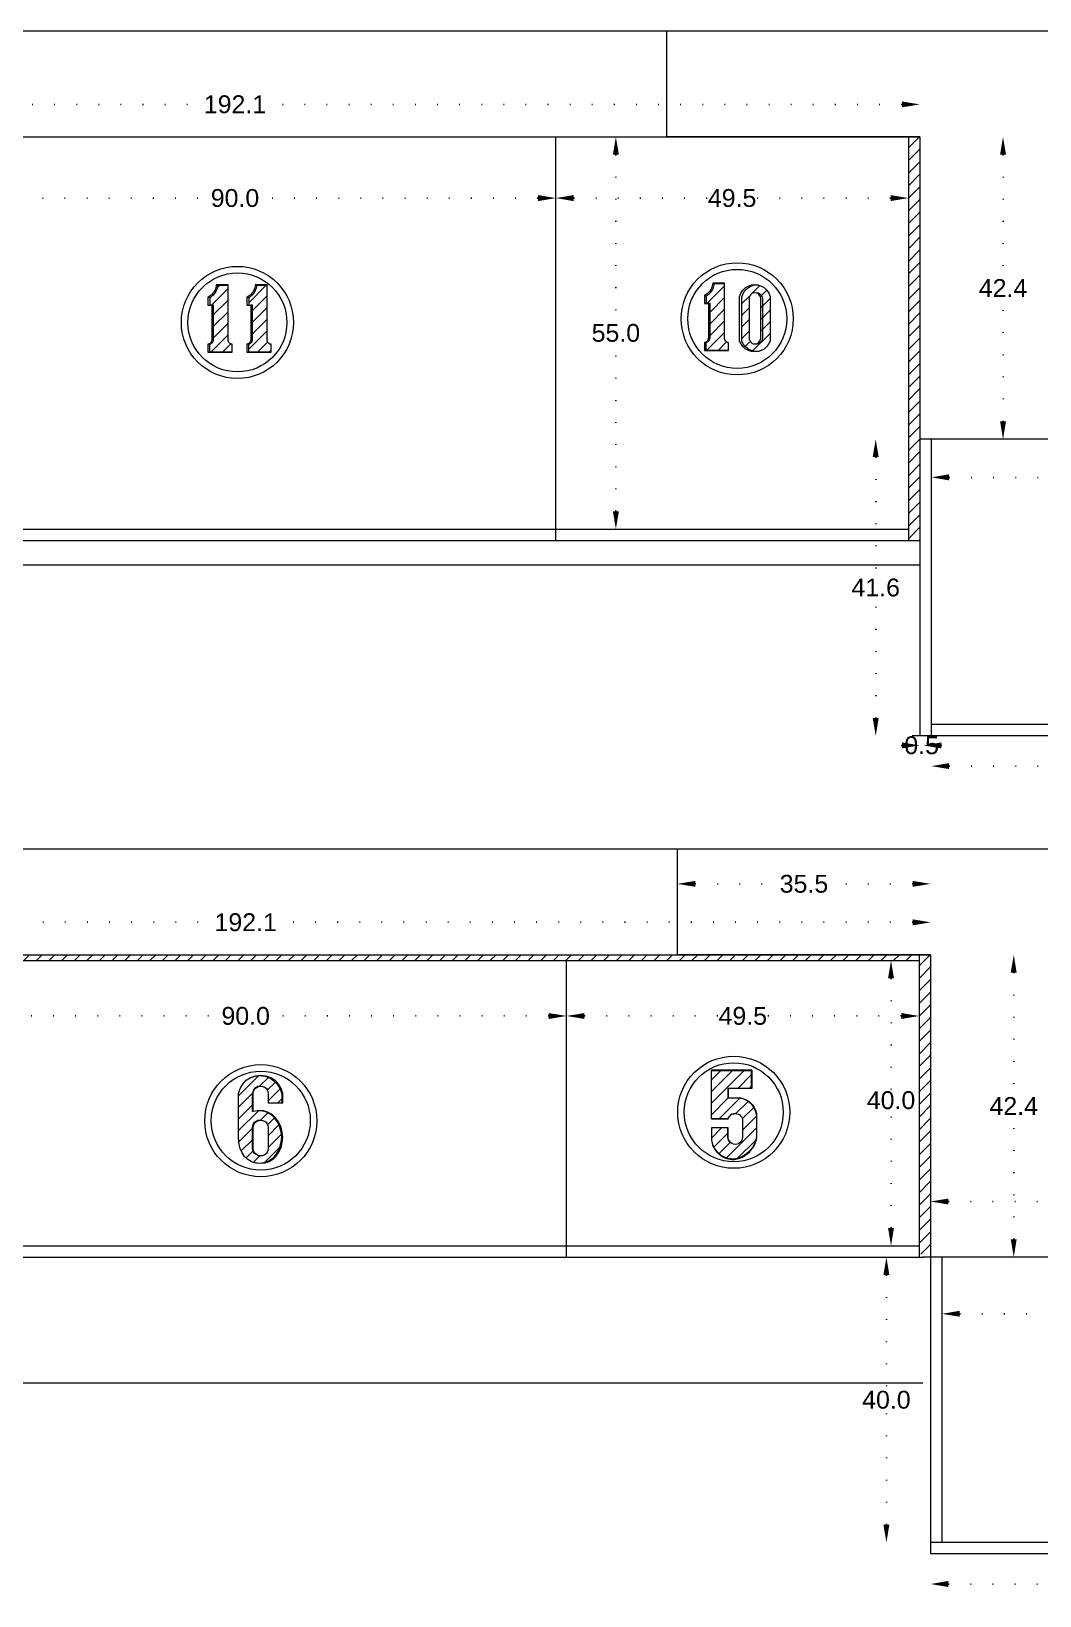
# Model space of a CAD drawing. Header units: inches. Extents: x 104 to 9740, y 936 to 6735.
# Drawn here: x 2958.9 to 3100.3, y 2143.8 to 2363.1 of the extents above; entities that cross this region are included whole.
import ezdxf

# ---------------------------------------------------------------- set-up
doc = ezdxf.new("R2010")
doc.units = ezdxf.units.IN
doc.header["$MEASUREMENT"] = 0
doc.linetypes.add('ACAD_ISO07W100', pattern=[3, 0, -3])
doc.styles.get("Standard").update_dxf_attribs({"font": 'arial.ttf'})
doc.dimstyles.new('Copy of Standard', dxfattribs={"dimtxt": 2.5, "dimasz": 2.5, "dimexe": 0.18, "dimexo": 0.0625, "dimgap": 0.09, "dimtad": 0, "dimtih": 1, "dimtoh": 1, "dimdec": 1, "dimzin": 0, "dimdsep": 46, "dimtxsty": 'Standard', "dimcen": 0.09, "dimse1": 1, "dimse2": 1, "dimadec": 0, "dimazin": 0, "dimtfac": 1, "dimtdec": 1, "dimtix": 1, "dimtofl": 0, "dimtmove": 0, "dimatfit": 3, "dimfxl": 1, "dimtolj": 1, "dimtzin": 0, "dimarcsym": 0})
pattern_1 = [(45, (2471.3091, 2868.6846), (-0.8148213, 0.8148213), [])]
pattern_2 = [(45, (2418.152, 2868.5028), (-0.8148213, 0.8148213), [])]

# ---------------------------------------------------------------- blocks, each defined once
blk = doc.blocks.new('*D206')
at = {"color": 0, "linetype": 'ACAD_ISO07W100', "lineweight": -2, "transparency": 16777216}
for p, q in [((3095.17, 2345.81), (3095.17, 2328.45)), ((3095.17, 2308.41), (3095.17, 2325.76))]:
    blk.add_line(p, q, dxfattribs=at)
at = {"color": 0, "transparency": 16777216}
for points in [[(3094.75, 2345.81), (3095.58, 2345.81), (3095.17, 2348.31)], [(3094.75, 2308.41), (3095.58, 2308.41), (3095.17, 2305.91)]]:
    blk.add_solid(points, dxfattribs=at)
at = {"layer": 'Defpoints', "color": 0, "transparency": 16777216}
for p in [(3083.5, 2348.31), (3095.17, 2348.31), (3083.5, 2305.91)]:
    blk.add_point(p, dxfattribs=at)
at = {"color": 0, "lineweight": 20, "transparency": 16777216, "insert": (3095.17, 2327.11), "char_height": 2.5, "attachment_point": 5}
blk.add_mtext('\\A1;42.4', dxfattribs=at)
blk = doc.blocks.new('*D207')
at = {"color": 0, "linetype": 'ACAD_ISO07W100', "lineweight": -2, "transparency": 16777216}
for p, q in [((2893.9, 2352.86), (2983.5, 2352.86)), ((3081, 2352.86), (2991.4, 2352.86))]:
    blk.add_line(p, q, dxfattribs=at)
at = {"color": 0, "transparency": 16777216}
for points in [[(2893.9, 2353.27), (2893.9, 2352.44), (2891.4, 2352.86)], [(3081, 2353.27), (3081, 2352.44), (3083.5, 2352.86)]]:
    blk.add_solid(points, dxfattribs=at)
at = {"layer": 'Defpoints', "color": 0, "transparency": 16777216}
for p in [(2891.4, 2352.86), (2891.4, 2348.31), (3083.5, 2348.31)]:
    blk.add_point(p, dxfattribs=at)
at = {"color": 0, "lineweight": 20, "transparency": 16777216, "insert": (2987.45, 2352.86), "char_height": 2.5, "attachment_point": 5}
blk.add_mtext('\\A1;192.1', dxfattribs=at)
blk = doc.blocks.new('*D187')
at = {"color": 0, "linetype": 'ACAD_ISO07W100', "lineweight": -2, "transparency": 16777216}
for p, q in [((2944.95, 2339.72), (2984.12, 2339.72)), ((3029.95, 2339.72), (2990.78, 2339.72))]:
    blk.add_line(p, q, dxfattribs=at)
at = {"color": 0, "transparency": 16777216}
for points in [[(2944.95, 2340.14), (2944.95, 2339.3), (2942.45, 2339.72)], [(3029.95, 2340.14), (3029.95, 2339.3), (3032.45, 2339.72)]]:
    blk.add_solid(points, dxfattribs=at)
at = {"layer": 'Defpoints', "color": 0, "transparency": 16777216}
for p in [(2942.45, 2348.31), (3032.45, 2348.31), (2942.45, 2339.72)]:
    blk.add_point(p, dxfattribs=at)
at = {"color": 0, "lineweight": 20, "transparency": 16777216, "insert": (2987.45, 2339.72), "char_height": 2.5, "attachment_point": 5}
blk.add_mtext('\\A1;90.0', dxfattribs=at)
blk = doc.blocks.new('*D188')
at = {"color": 0, "linetype": 'ACAD_ISO07W100', "lineweight": -2, "transparency": 16777216}
for p, q in [((3034.95, 2339.72), (3053.78, 2339.72)), ((3079.4, 2339.72), (3060.57, 2339.72))]:
    blk.add_line(p, q, dxfattribs=at)
at = {"color": 0, "transparency": 16777216}
for points in [[(3034.95, 2340.14), (3034.95, 2339.3), (3032.45, 2339.72)], [(3079.4, 2340.14), (3079.4, 2339.3), (3081.9, 2339.72)]]:
    blk.add_solid(points, dxfattribs=at)
at = {"layer": 'Defpoints', "color": 0, "transparency": 16777216}
for p in [(3032.45, 2348.31), (3081.9, 2348.31), (3081.9, 2339.72)]:
    blk.add_point(p, dxfattribs=at)
at = {"color": 0, "lineweight": 20, "transparency": 16777216, "insert": (3057.17, 2339.72), "char_height": 2.5, "attachment_point": 5}
blk.add_mtext('\\A1;49.5', dxfattribs=at)
blk = doc.blocks.new('*D192')
at = {"color": 0, "linetype": 'ACAD_ISO07W100', "lineweight": -2, "transparency": 16777216}
for p, q in [((3081, 2262.99), (3078.5, 2262.99)), ((3086.5, 2262.99), (3089, 2262.99))]:
    blk.add_line(p, q, dxfattribs=at)
at = {"color": 0, "transparency": 16777216}
for points in [[(3081, 2263.4), (3081, 2262.57), (3083.5, 2262.99)], [(3086.5, 2263.4), (3086.5, 2262.57), (3084, 2262.99)]]:
    blk.add_solid(points, dxfattribs=at)
at = {"layer": 'Defpoints', "color": 0, "transparency": 16777216}
for p in [(3084, 2265.91), (3083.5, 2264.31), (3083.5, 2262.99)]:
    blk.add_point(p, dxfattribs=at)
at = {"color": 0, "lineweight": 20, "transparency": 16777216, "insert": (3083.75, 2262.99), "char_height": 2.5, "attachment_point": 5}
blk.add_mtext('\\A1;0.5', dxfattribs=at)
blk = doc.blocks.new('*D193')
at = {"color": 0, "linetype": 'ACAD_ISO07W100', "lineweight": -2, "transparency": 16777216}
for p, q in [((3087.6, 2300.57), (3104.22, 2300.57)), ((3127.6, 2300.57), (3110.98, 2300.57))]:
    blk.add_line(p, q, dxfattribs=at)
at = {"color": 0, "transparency": 16777216}
for points in [[(3087.6, 2300.99), (3087.6, 2300.15), (3085.1, 2300.57)], [(3127.6, 2300.99), (3127.6, 2300.15), (3130.1, 2300.57)]]:
    blk.add_solid(points, dxfattribs=at)
at = {"layer": 'Defpoints', "color": 0, "transparency": 16777216}
for p in [(3085.1, 2305.91), (3130.1, 2305.91), (3085.1, 2300.57)]:
    blk.add_point(p, dxfattribs=at)
at = {"color": 0, "lineweight": 20, "transparency": 16777216, "insert": (3107.6, 2300.57), "char_height": 2.5, "attachment_point": 5}
blk.add_mtext('\\A1;45.0', dxfattribs=at)
blk = doc.blocks.new('*D194')
at = {"color": 0, "linetype": 'ACAD_ISO07W100', "lineweight": -2, "transparency": 16777216}
for p, q in [((3087.6, 2260.08), (3104.22, 2260.08)), ((3127.6, 2260.08), (3110.98, 2260.08))]:
    blk.add_line(p, q, dxfattribs=at)
at = {"color": 0, "transparency": 16777216}
for points in [[(3087.6, 2260.5), (3087.6, 2259.67), (3085.1, 2260.08)], [(3127.6, 2260.5), (3127.6, 2259.67), (3130.1, 2260.08)]]:
    blk.add_solid(points, dxfattribs=at)
at = {"layer": 'Defpoints', "color": 0, "transparency": 16777216}
for p in [(3130.1, 2265.91), (3085.1, 2264.31), (3130.1, 2260.08)]:
    blk.add_point(p, dxfattribs=at)
at = {"color": 0, "lineweight": 20, "transparency": 16777216, "insert": (3107.6, 2260.08), "char_height": 2.5, "attachment_point": 5}
blk.add_mtext('\\A1;45.0', dxfattribs=at)
blk = doc.blocks.new('*D182')
at = {"color": 0, "linetype": 'ACAD_ISO07W100', "lineweight": -2, "transparency": 16777216}
for p, q in [((3040.87, 2345.81), (3040.87, 2322.17)), ((3040.87, 2295.81), (3040.87, 2319.44))]:
    blk.add_line(p, q, dxfattribs=at)
at = {"color": 0, "transparency": 16777216}
for points in [[(3040.45, 2345.81), (3041.29, 2345.81), (3040.87, 2348.31)], [(3040.45, 2295.81), (3041.29, 2295.81), (3040.87, 2293.31)]]:
    blk.add_solid(points, dxfattribs=at)
at = {"layer": 'Defpoints', "color": 0, "transparency": 16777216}
for p in [(3031.95, 2348.31), (3031.95, 2293.31), (3040.87, 2293.31)]:
    blk.add_point(p, dxfattribs=at)
at = {"color": 0, "lineweight": 20, "transparency": 16777216, "insert": (3040.87, 2320.81), "char_height": 2.5, "attachment_point": 5}
blk.add_mtext('\\A1;55.0', dxfattribs=at)
blk = doc.blocks.new('*D201')
at = {"color": 0, "linetype": 'ACAD_ISO07W100', "lineweight": -2, "transparency": 16777216}
for p, q in [((3077.31, 2303.41), (3077.31, 2286.47)), ((3077.31, 2266.81), (3077.31, 2283.74))]:
    blk.add_line(p, q, dxfattribs=at)
at = {"color": 0, "transparency": 16777216}
for points in [[(3076.89, 2303.41), (3077.73, 2303.41), (3077.31, 2305.91)], [(3076.89, 2266.81), (3077.73, 2266.81), (3077.31, 2264.31)]]:
    blk.add_solid(points, dxfattribs=at)
at = {"layer": 'Defpoints', "color": 0, "transparency": 16777216}
for p in [(3083.5, 2305.91), (3077.31, 2264.31), (3082.4, 2264.31)]:
    blk.add_point(p, dxfattribs=at)
at = {"color": 0, "lineweight": 20, "transparency": 16777216, "insert": (3077.31, 2285.11), "char_height": 2.5, "attachment_point": 5}
blk.add_mtext('\\A1;41.6', dxfattribs=at)
blk = doc.blocks.new('*D222')
at = {"color": 0, "linetype": 'ACAD_ISO07W100', "lineweight": -2, "transparency": 16777216}
for p, q in [((3096.67, 2231.13), (3096.67, 2213.78)), ((3096.67, 2193.73), (3096.67, 2211.09))]:
    blk.add_line(p, q, dxfattribs=at)
at = {"color": 0, "transparency": 16777216}
for points in [[(3096.25, 2231.13), (3097.08, 2231.13), (3096.67, 2233.63)], [(3096.25, 2193.73), (3097.08, 2193.73), (3096.67, 2191.23)]]:
    blk.add_solid(points, dxfattribs=at)
at = {"layer": 'Defpoints', "color": 0, "transparency": 16777216}
for p in [(3085, 2233.63), (3096.67, 2233.63), (3085, 2191.23)]:
    blk.add_point(p, dxfattribs=at)
at = {"color": 0, "lineweight": 20, "transparency": 16777216, "insert": (3096.67, 2212.43), "char_height": 2.5, "attachment_point": 5}
blk.add_mtext('\\A1;42.4', dxfattribs=at)
blk = doc.blocks.new('*D223')
at = {"color": 0, "linetype": 'ACAD_ISO07W100', "lineweight": -2, "transparency": 16777216}
for p, q in [((3052, 2243.57), (3063.9, 2243.57)), ((3082.5, 2243.57), (3070.59, 2243.57))]:
    blk.add_line(p, q, dxfattribs=at)
at = {"color": 0, "transparency": 16777216}
for points in [[(3052, 2243.99), (3052, 2243.16), (3049.5, 2243.57)], [(3082.5, 2243.99), (3082.5, 2243.16), (3085, 2243.57)]]:
    blk.add_solid(points, dxfattribs=at)
at = {"layer": 'Defpoints', "color": 0, "transparency": 16777216}
for p in [(3085, 2243.57), (3049.5, 2233.63), (3085, 2233.63)]:
    blk.add_point(p, dxfattribs=at)
at = {"color": 0, "lineweight": 20, "transparency": 16777216, "insert": (3067.25, 2243.57), "char_height": 2.5, "attachment_point": 5}
blk.add_mtext('\\A1;35.5', dxfattribs=at)
blk = doc.blocks.new('*D224')
at = {"color": 0, "linetype": 'ACAD_ISO07W100', "lineweight": -2, "transparency": 16777216}
for p, q in [((2895.4, 2238.18), (2985, 2238.18)), ((3082.5, 2238.18), (2992.9, 2238.18))]:
    blk.add_line(p, q, dxfattribs=at)
at = {"color": 0, "transparency": 16777216}
for points in [[(2895.4, 2238.6), (2895.4, 2237.76), (2892.9, 2238.18)], [(3082.5, 2238.6), (3082.5, 2237.76), (3085, 2238.18)]]:
    blk.add_solid(points, dxfattribs=at)
at = {"layer": 'Defpoints', "color": 0, "transparency": 16777216}
for p in [(2892.9, 2238.18), (2892.9, 2233.63), (3085, 2233.63)]:
    blk.add_point(p, dxfattribs=at)
at = {"color": 0, "lineweight": 20, "transparency": 16777216, "insert": (2988.95, 2238.18), "char_height": 2.5, "attachment_point": 5}
blk.add_mtext('\\A1;192.1', dxfattribs=at)
blk = doc.blocks.new('*D214')
at = {"color": 0, "linetype": 'ACAD_ISO07W100', "lineweight": -2, "transparency": 16777216}
for p, q in [((2946.45, 2225.05), (2985.62, 2225.05)), ((3031.45, 2225.05), (2992.28, 2225.05))]:
    blk.add_line(p, q, dxfattribs=at)
at = {"color": 0, "transparency": 16777216}
for points in [[(2946.45, 2225.46), (2946.45, 2224.63), (2943.95, 2225.05)], [(3031.45, 2225.46), (3031.45, 2224.63), (3033.95, 2225.05)]]:
    blk.add_solid(points, dxfattribs=at)
at = {"layer": 'Defpoints', "color": 0, "transparency": 16777216}
for p in [(2943.95, 2232.83), (3033.95, 2232.83), (2943.95, 2225.05)]:
    blk.add_point(p, dxfattribs=at)
at = {"color": 0, "lineweight": 20, "transparency": 16777216, "insert": (2988.95, 2225.05), "char_height": 2.5, "attachment_point": 5}
blk.add_mtext('\\A1;90.0', dxfattribs=at)
blk = doc.blocks.new('*D215')
at = {"color": 0, "linetype": 'ACAD_ISO07W100', "lineweight": -2, "transparency": 16777216}
for p, q in [((3036.45, 2225.05), (3055.28, 2225.05)), ((3080.9, 2225.05), (3062.07, 2225.05))]:
    blk.add_line(p, q, dxfattribs=at)
at = {"color": 0, "transparency": 16777216}
for points in [[(3036.45, 2225.46), (3036.45, 2224.63), (3033.95, 2225.05)], [(3080.9, 2225.46), (3080.9, 2224.63), (3083.4, 2225.05)]]:
    blk.add_solid(points, dxfattribs=at)
at = {"layer": 'Defpoints', "color": 0, "transparency": 16777216}
for p in [(3083.4, 2233.63), (3033.95, 2232.83), (3083.4, 2225.05)]:
    blk.add_point(p, dxfattribs=at)
at = {"color": 0, "lineweight": 20, "transparency": 16777216, "insert": (3058.67, 2225.05), "char_height": 2.5, "attachment_point": 5}
blk.add_mtext('\\A1;49.5', dxfattribs=at)
blk = doc.blocks.new('*D235')
at = {"color": 0, "linetype": 'ACAD_ISO07W100', "lineweight": -2, "transparency": 16777216}
for p, q in [((3087.5, 2199.04), (3148.55, 2199.04)), ((3218, 2199.04), (3156.95, 2199.04))]:
    blk.add_line(p, q, dxfattribs=at)
at = {"color": 0, "transparency": 16777216}
for points in [[(3087.5, 2199.45), (3087.5, 2198.62), (3085, 2199.04)], [(3218, 2199.45), (3218, 2198.62), (3220.5, 2199.04)]]:
    blk.add_solid(points, dxfattribs=at)
at = {"layer": 'Defpoints', "color": 0, "transparency": 16777216}
for p in [(3220.5, 2199.04), (3085, 2191.23), (3220.5, 2191.23)]:
    blk.add_point(p, dxfattribs=at)
at = {"color": 0, "lineweight": 20, "transparency": 16777216, "insert": (3152.75, 2199.04), "char_height": 2.5, "attachment_point": 5}
blk.add_mtext('\\A1;135.5', dxfattribs=at)
blk = doc.blocks.new('*D212')
at = {"color": 0, "linetype": 'ACAD_ISO07W100', "lineweight": -2, "transparency": 16777216}
for p, q in [((3079.46, 2230.33), (3079.46, 2214.6)), ((3079.46, 2195.33), (3079.46, 2211.87))]:
    blk.add_line(p, q, dxfattribs=at)
at = {"color": 0, "transparency": 16777216}
for points in [[(3079.04, 2230.33), (3079.87, 2230.33), (3079.46, 2232.83)], [(3079.04, 2195.33), (3079.87, 2195.33), (3079.46, 2192.83)]]:
    blk.add_solid(points, dxfattribs=at)
at = {"layer": 'Defpoints', "color": 0, "transparency": 16777216}
for p in [(3083.4, 2232.83), (3034.56, 2192.83), (3079.46, 2192.83)]:
    blk.add_point(p, dxfattribs=at)
at = {"color": 0, "lineweight": 20, "transparency": 16777216, "insert": (3079.46, 2213.23), "char_height": 2.5, "attachment_point": 5}
blk.add_mtext('\\A1;40.0', dxfattribs=at)
blk = doc.blocks.new('*D213')
at = {"color": 0, "linetype": 'ACAD_ISO07W100', "lineweight": -2, "transparency": 16777216}
for p, q in [((3078.81, 2188.73), (3078.81, 2172.6)), ((3078.81, 2153.73), (3078.81, 2169.87))]:
    blk.add_line(p, q, dxfattribs=at)
at = {"color": 0, "transparency": 16777216}
for points in [[(3078.39, 2188.73), (3079.23, 2188.73), (3078.81, 2191.23)], [(3078.39, 2153.73), (3079.23, 2153.73), (3078.81, 2151.23)]]:
    blk.add_solid(points, dxfattribs=at)
at = {"layer": 'Defpoints', "color": 0, "transparency": 16777216}
for p in [(3085, 2191.23), (3078.81, 2151.23), (3085, 2151.23)]:
    blk.add_point(p, dxfattribs=at)
at = {"color": 0, "lineweight": 20, "transparency": 16777216, "insert": (3078.81, 2171.23), "char_height": 2.5, "attachment_point": 5}
blk.add_mtext('\\A1;40.0', dxfattribs=at)
blk = doc.blocks.new('*D216')
at = {"color": 0, "linetype": 'ACAD_ISO07W100', "lineweight": -2, "transparency": 16777216}
for p, q in [((3089.1, 2183.29), (3117, 2183.29)), ((3151.6, 2183.29), (3123.7, 2183.29))]:
    blk.add_line(p, q, dxfattribs=at)
at = {"color": 0, "transparency": 16777216}
for points in [[(3089.1, 2183.71), (3089.1, 2182.88), (3086.6, 2183.29)], [(3151.6, 2183.71), (3151.6, 2182.88), (3154.1, 2183.29)]]:
    blk.add_solid(points, dxfattribs=at)
at = {"layer": 'Defpoints', "color": 0, "transparency": 16777216}
for p in [(3086.6, 2191.23), (3154.1, 2191.23), (3154.1, 2183.29)]:
    blk.add_point(p, dxfattribs=at)
at = {"color": 0, "lineweight": 20, "transparency": 16777216, "insert": (3120.35, 2183.29), "char_height": 2.5, "attachment_point": 5}
blk.add_mtext('\\A1;67.5', dxfattribs=at)
blk = doc.blocks.new('*D236')
at = {"color": 0, "linetype": 'ACAD_ISO07W100', "lineweight": -2, "transparency": 16777216}
for p, q in [((3087.5, 2145.41), (3116.45, 2145.41)), ((3151.6, 2145.41), (3122.65, 2145.41))]:
    blk.add_line(p, q, dxfattribs=at)
at = {"color": 0, "transparency": 16777216}
for points in [[(3087.5, 2145.83), (3087.5, 2144.99), (3085, 2145.41)], [(3151.6, 2145.83), (3151.6, 2144.99), (3154.1, 2145.41)]]:
    blk.add_solid(points, dxfattribs=at)
at = {"layer": 'Defpoints', "color": 0, "transparency": 16777216}
for p in [(3085, 2149.63), (3154.1, 2151.23), (3154.1, 2145.41)]:
    blk.add_point(p, dxfattribs=at)
at = {"color": 0, "lineweight": 20, "transparency": 16777216, "insert": (3119.55, 2145.41), "char_height": 2.5, "attachment_point": 5}
blk.add_mtext('\\A1;69.1', dxfattribs=at)

msp = doc.modelspace()

# ---------------------------------------------------------------- hatches: boundary and pattern name
at = {"lineweight": 20}
h = msp.add_hatch(dxfattribs=at)
h.set_pattern_fill('ANSI31', color=256, scale=10)
h.set_pattern_definition([(45, (1346.6297, 8.6844), (-0.8838835, 0.8838835), [])])
h.paths.add_polyline_path([(3081.9, 2291.71), (3083.5, 2291.71), (3083.5, 2305.91), (3083.5, 2348.31), (3081.9, 2348.31)])
h = msp.add_hatch(dxfattribs=at)
h.set_pattern_fill('ANSI31', color=256, scale=9.218651)
h.set_pattern_definition(pattern_2)
h.paths.add_polyline_path([(2986.9, 2319.26), (2986.83, 2319.29), (2986.76, 2319.33), (2986.7, 2319.38), (2986.65, 2319.44), (2986.6, 2319.5), (2986.56, 2319.57), (2986.53, 2319.64), (2986.51, 2319.71), (2986.5, 2319.79), (2986.49, 2319.86), (2986.49, 2327.5), (2985.06, 2327.5), (2985.04, 2327.32), (2985, 2327.15), (2984.95, 2326.98), (2984.88, 2326.81), (2984.8, 2326.65), (2984.71, 2326.5), (2984.6, 2326.35), (2984.48, 2326.22), (2984.35, 2326.09), (2984.21, 2325.98), (2984.06, 2325.88), (2983.9, 2325.8), (2983.9, 2324.71), (2984.21, 2324.71), (2984.45, 2324.7), (2984.45, 2319.89), (2984.44, 2319.82), (2984.42, 2319.75), (2984.4, 2319.68), (2984.37, 2319.61), (2984.33, 2319.54), (2984.28, 2319.49), (2984.23, 2319.43), (2984.17, 2319.38), (2984.11, 2319.34), (2984.04, 2319.31), (2983.97, 2319.28), (2983.9, 2319.26), (2983.9, 2318.16), (2987.05, 2318.16), (2987.05, 2319.22), (2986.97, 2319.24)])
h = msp.add_hatch(dxfattribs=at)
h.set_pattern_fill('ANSI31', color=256, scale=9.218651)
h.set_pattern_definition(pattern_2)
h.paths.add_polyline_path([(2992.36, 2319.26), (2992.29, 2319.29), (2992.23, 2319.33), (2992.17, 2319.38), (2992.12, 2319.44), (2992.07, 2319.5), (2992.03, 2319.57), (2992, 2319.64), (2991.98, 2319.71), (2991.96, 2319.79), (2991.96, 2319.86), (2991.96, 2327.5), (2990.52, 2327.5), (2990.5, 2327.32), (2990.47, 2327.15), (2990.41, 2326.98), (2990.35, 2326.81), (2990.27, 2326.65), (2990.17, 2326.5), (2990.07, 2326.35), (2989.95, 2326.22), (2989.82, 2326.09), (2989.67, 2325.98), (2989.52, 2325.88), (2989.37, 2325.8), (2989.37, 2324.71), (2989.68, 2324.71), (2989.92, 2324.7), (2989.92, 2319.89), (2989.91, 2319.82), (2989.89, 2319.75), (2989.86, 2319.68), (2989.83, 2319.61), (2989.79, 2319.54), (2989.75, 2319.49), (2989.69, 2319.43), (2989.64, 2319.38), (2989.57, 2319.34), (2989.51, 2319.31), (2989.44, 2319.28), (2989.37, 2319.26), (2989.37, 2318.16), (2992.51, 2318.16), (2992.51, 2319.22), (2992.44, 2319.24)])
h = msp.add_hatch(dxfattribs=at)
h.set_pattern_fill('ANSI31', color=256, scale=9.218651)
h.set_pattern_definition(pattern_1)
h.paths.add_polyline_path([(3056.52, 2319.49), (3056.45, 2319.52), (3056.39, 2319.56), (3056.33, 2319.61), (3056.27, 2319.67), (3056.22, 2319.73), (3056.19, 2319.79), (3056.15, 2319.86), (3056.13, 2319.94), (3056.12, 2320.01), (3056.11, 2320.09), (3056.11, 2327.73), (3054.68, 2327.73), (3054.66, 2327.55), (3054.62, 2327.38), (3054.57, 2327.2), (3054.5, 2327.04), (3054.42, 2326.88), (3054.33, 2326.72), (3054.22, 2326.58), (3054.1, 2326.45), (3053.97, 2326.32), (3053.83, 2326.21), (3053.68, 2326.11), (3053.52, 2326.03), (3053.52, 2324.94), (3053.84, 2324.94), (3054.07, 2324.93), (3054.07, 2320.12), (3054.06, 2320.05), (3054.05, 2319.97), (3054.02, 2319.9), (3053.99, 2319.84), (3053.95, 2319.77), (3053.9, 2319.71), (3053.85, 2319.66), (3053.79, 2319.61), (3053.73, 2319.57), (3053.66, 2319.53), (3053.6, 2319.51), (3053.52, 2319.49), (3053.52, 2318.39), (3056.67, 2318.39), (3056.67, 2319.45), (3056.59, 2319.46)])
h = msp.add_hatch(dxfattribs=at)
h.set_pattern_fill('ANSI31', color=256, scale=9.218651)
h.set_pattern_definition(pattern_1)
h.paths.add_polyline_path([(3058.53, 2325.9), (3058.53, 2319.67), (3058.74, 2319.26), (3059.02, 2318.9), (3059.36, 2318.6), (3059.76, 2318.38), (3060.2, 2318.25), (3060.65, 2318.2), (3060.9, 2318.22), (3061.25, 2318.34), (3061.66, 2318.56), (3062.01, 2318.86), (3062.29, 2319.22), (3062.49, 2319.64), (3062.49, 2325.92), (3062.32, 2326.38), (3062.06, 2326.79), (3061.71, 2327.12), (3061.3, 2327.38), (3060.89, 2327.52), (3060.65, 2327.54), (3060.17, 2327.49), (3059.72, 2327.34), (3059.31, 2327.08), (3058.96, 2326.75), (3058.7, 2326.35)])
h.paths.add_polyline_path([(3061.18, 2319.7), (3060.48, 2319.17), (3059.61, 2319.52), (3059.54, 2320.1), (3059.54, 2326.01), (3060.23, 2326.55), (3060.56, 2326.42), (3060.92, 2326.37), (3061.18, 2325.76)], flags=16)
h = msp.add_hatch(dxfattribs=at)
h.set_pattern_fill('ANSI31', color=256, scale=10)
h.set_pattern_definition([(45, (1348.1297, 801.6527), (-0.8838835, 0.8838835), [])])
h.paths.add_polyline_path([(3083.4, 2233.63), (3049.5, 2233.63), (2894.5, 2233.63), (2894.5, 2232.83), (3083.4, 2232.83)])
h = msp.add_hatch(dxfattribs=at)
h.set_pattern_fill('ANSI31', color=256, scale=10)
h.set_pattern_definition([(45, (1348.1297, -105.9893), (-0.8838835, 0.8838835), [])])
h.paths.add_polyline_path([(3083.4, 2192.03), (3083.9, 2191.23), (3085, 2191.23), (3085, 2233.63), (3083.4, 2233.63)])
h = msp.add_hatch(dxfattribs=at)
h.set_pattern_fill('ANSI31', color=256, scale=9.218651)
h.set_pattern_definition([(45, (2331.1645, 2756.5133), (-0.8148213, 0.8148213), [])])
h.paths.add_polyline_path([(2993.05, 2210.71), (2992.85, 2210.92), (2992.64, 2211.12), (2992.4, 2211.29), (2992.15, 2211.43), (2991.89, 2211.56), (2991.62, 2211.65), (2991.33, 2211.72), (2991.05, 2211.76), (2990.76, 2211.77), (2990.56, 2211.76), (2990.31, 2211.72), (2990.02, 2211.65), (2989.9, 2211.64), (2989.9, 2214.15), (2989.94, 2214.41), (2990.04, 2214.66), (2990.2, 2214.87), (2990.42, 2215.04), (2990.67, 2215.14), (2990.79, 2215.18), (2991.06, 2215.22), (2991.33, 2215.18), (2991.58, 2215.08), (2991.8, 2214.91), (2991.96, 2214.7), (2992.06, 2214.45), (2992.1, 2214.18), (2992.1, 2212.89), (2994, 2212.89), (2994, 2214.15), (2993.78, 2214.84), (2993.42, 2215.46), (2992.92, 2215.98), (2992.32, 2216.37), (2991.64, 2216.62), (2990.93, 2216.7), (2990.92, 2216.7), (2990.21, 2216.62), (2989.59, 2216.4), (2989.03, 2216.03), (2988.53, 2215.51), (2988.16, 2214.88), (2987.94, 2214.18), (2987.94, 2208.15), (2987.95, 2207.89), (2987.97, 2207.63), (2988, 2207.37), (2988.04, 2207.12), (2988.09, 2206.86), (2988.15, 2206.61), (2988.19, 2206.46), (2988.44, 2205.88), (2988.8, 2205.37), (2989.26, 2204.94), (2989.72, 2204.67), (2990.27, 2204.49), (2990.89, 2204.42), (2991.51, 2204.49), (2992.1, 2204.68), (2992.63, 2205), (2992.8, 2205.15), (2993.05, 2205.4), (2993.45, 2205.99), (2993.75, 2206.65), (2993.94, 2207.34), (2994, 2208.06), (2993.94, 2208.77), (2993.75, 2209.46), (2993.45, 2210.12)])
h.paths.add_polyline_path([(2989.94, 2209.69), (2990.04, 2209.94), (2990.2, 2210.15), (2990.42, 2210.31), (2990.67, 2210.42), (2990.93, 2210.45), (2991.06, 2210.45), (2991.33, 2210.41), (2991.58, 2210.31), (2991.8, 2210.14), (2991.96, 2209.93), (2992.06, 2209.68), (2992.1, 2209.41), (2992.1, 2206.46), (2992.06, 2206.19), (2991.96, 2205.94), (2991.8, 2205.72), (2991.58, 2205.56), (2991.33, 2205.46), (2991.06, 2205.42), (2990.79, 2205.46), (2990.67, 2205.51), (2990.54, 2205.56), (2990.42, 2205.61), (2990.2, 2205.77), (2990.04, 2205.99), (2989.94, 2206.23), (2989.9, 2206.5), (2989.9, 2209.42)], flags=16)
h = msp.add_hatch(dxfattribs=at)
h.set_pattern_fill('ANSI31', color=256, scale=9.218651)
h.set_pattern_definition([(45, (2379.4233, 2756.9555), (-0.8148213, 0.8148213), [])])
h.paths.add_polyline_path([(3059.97, 2212.56), (3059.73, 2212.82), (3059.47, 2213.04), (3059.18, 2213.23), (3058.88, 2213.38), (3058.61, 2213.47), (3058.3, 2213.54), (3057.93, 2213.56), (3056.57, 2213.56), (3056.57, 2214.88), (3059.86, 2214.88), (3059.86, 2217.4), (3054.26, 2217.4), (3054.26, 2210.64), (3056.57, 2210.64), (3056.66, 2210.85), (3056.79, 2211.02), (3056.95, 2211.17), (3057.15, 2211.28), (3057.36, 2211.35), (3057.6, 2211.38), (3057.84, 2211.35), (3058.05, 2211.28), (3058.25, 2211.17), (3058.41, 2211.02), (3058.54, 2210.84), (3058.63, 2210.64), (3058.63, 2208.06), (3058.6, 2207.79), (3058.5, 2207.55), (3058.34, 2207.34), (3058.13, 2207.18), (3057.88, 2207.08), (3057.62, 2207.04), (3057.36, 2207.08), (3057.11, 2207.18), (3056.88, 2207.35), (3056.71, 2207.59), (3056.61, 2207.83), (3056.57, 2208.09), (3056.57, 2209.35), (3054.26, 2209.35), (3054.26, 2208.06), (3054.28, 2207.64), (3054.37, 2207.23), (3054.49, 2206.88), (3054.68, 2206.51), (3054.91, 2206.17), (3055.19, 2205.86), (3055.5, 2205.59), (3055.85, 2205.37), (3056.23, 2205.19), (3056.62, 2205.07), (3057.03, 2205), (3057.45, 2204.99), (3057.83, 2205.06), (3058.21, 2205.18), (3058.57, 2205.33), (3058.91, 2205.53), (3059.23, 2205.76), (3059.53, 2206.02), (3059.79, 2206.31), (3060.03, 2206.63), (3060.22, 2206.97), (3060.39, 2207.33), (3060.51, 2207.7), (3060.59, 2208.09), (3060.59, 2210.64), (3060.59, 2210.99), (3060.54, 2211.33), (3060.46, 2211.66), (3060.33, 2211.98), (3060.17, 2212.28)])

# ---------------------------------------------------------------- linework, layer by layer
for p, q in [((3279.9, 2363.11), (2875.5, 2363.11)), ((3048, 2348.31), (3048, 2363.11)), ((2891.4, 2348.31), (3083.5, 2348.31)), ((3032.45, 2291.71), (3032.45, 2348.31)), ((3083.5, 2348.31), (3048, 2348.31)), ((3081.9, 2348.31), (3081.9, 2291.71)), ((3083.5, 2348.31), (3083.5, 2305.91)), ((2983.9, 2325.8), (2983.9, 2324.71)), ((2989.37, 2325.8), (2989.37, 2324.71)), ((3053.52, 2326.03), (3053.52, 2324.94)), ((2983.9, 2318.16), (2987.05, 2318.16)), ((2989.37, 2318.16), (2992.51, 2318.16)), ((3053.52, 2318.39), (3056.67, 2318.39)), ((3219, 2305.91), (3083.5, 2305.91)), ((3083.5, 2305.91), (3083.5, 2264.31)), ((3085.1, 2305.91), (3085.1, 2264.31)), ((2893, 2293.31), (3081.9, 2293.31)), ((2893, 2291.71), (3083.5, 2291.71)), ((2891.4, 2288.31), (3083.5, 2288.31)), ((3219, 2265.91), (3085.1, 2265.91)), ((3219, 2264.31), (3082.4, 2264.31)), ((3281.4, 2248.43), (2877, 2248.43)), ((3049.5, 2233.63), (3049.5, 2248.43)), ((2892.9, 2233.63), (3085, 2233.63)), ((3085, 2233.63), (3049.5, 2233.63)), ((3083.4, 2233.63), (3083.4, 2191.23)), ((3085, 2233.63), (3085, 2191.23)), ((2894.5, 2232.83), (3083.4, 2232.83)), ((3033.95, 2191.23), (3033.95, 2232.83)), ((3059.86, 2217.4), (3059.86, 2214.88)), ((2990.79, 2215.18), (2991.06, 2215.22)), ((3056.61, 2214.88), (3056.61, 2213.59)), ((3057.62, 2211.37), (3057.84, 2211.35)), ((3057.84, 2211.35), (3058.05, 2211.28)), ((3058.05, 2211.28), (3058.25, 2211.17)), ((3058.25, 2211.17), (3058.41, 2211.02)), ((3058.41, 2211.02), (3058.54, 2210.84)), ((3054.26, 2210.64), (3056.57, 2210.64)), ((3058.54, 2210.84), (3058.63, 2210.64)), ((3058.63, 2210.64), (3058.63, 2208.06)), ((3057.11, 2207.18), (3056.9, 2207.34)), ((3057.36, 2207.08), (3057.11, 2207.18)), ((3057.62, 2207.04), (3057.36, 2207.08)), ((3057.88, 2207.08), (3057.62, 2207.04)), ((3058.13, 2207.18), (3057.88, 2207.08)), ((3058.34, 2207.34), (3058.13, 2207.18)), ((3058.5, 2207.55), (3058.34, 2207.34)), ((3058.6, 2207.79), (3058.5, 2207.55)), ((3058.63, 2208.06), (3058.6, 2207.79)), ((2894.5, 2192.83), (3083.4, 2192.83)), ((2894.5, 2191.23), (3084, 2191.23)), ((3085, 2191.23), (3083.9, 2191.23)), ((3085, 2192.03), (3085, 2149.63)), ((3220.5, 2191.23), (3085, 2191.23)), ((3086.6, 2191.23), (3086.6, 2151.23)), ((2892.9, 2173.63), (3083.9, 2173.63)), ((3221.6, 2151.23), (3085, 2151.23)), ((3220.5, 2149.63), (3085, 2149.63))]:
    msp.add_line(p, q, dxfattribs=at)
for points in [[(2983.66, 2318.11), (2987.05, 2318.11), (2987.05, 2318.16), (2987.05, 2319.22), (2986.97, 2319.24), (2986.9, 2319.26), (2986.83, 2319.29), (2986.76, 2319.33), (2986.7, 2319.38), (2986.65, 2319.44), (2986.6, 2319.5), (2986.56, 2319.57), (2986.53, 2319.64), (2986.51, 2319.71), (2986.5, 2319.79), (2986.49, 2319.86), (2986.49, 2327.5), (2986.49, 2327.55), (2984.83, 2327.55), (2984.81, 2327.37), (2984.77, 2327.19), (2984.72, 2327.02), (2984.65, 2326.85), (2984.57, 2326.69), (2984.47, 2326.53), (2984.36, 2326.38), (2984.24, 2326.25), (2984.11, 2326.12), (2983.97, 2326.01), (2983.82, 2325.91), (2983.66, 2325.82), (2983.66, 2324.71), (2983.9, 2324.71), (2984.21, 2324.71), (2984.21, 2319.86), (2984.2, 2319.79), (2984.19, 2319.71), (2984.16, 2319.64), (2984.13, 2319.58), (2984.09, 2319.51), (2984.04, 2319.45), (2983.99, 2319.4), (2983.93, 2319.35), (2983.87, 2319.31), (2983.8, 2319.27), (2983.73, 2319.24), (2983.66, 2319.22), (2983.66, 2318.11), (2983.9, 2318.16), (2983.9, 2319.26), (2983.97, 2319.28), (2984.04, 2319.31), (2984.11, 2319.34), (2984.17, 2319.38), (2984.23, 2319.43), (2984.28, 2319.49), (2984.33, 2319.54), (2984.37, 2319.61), (2984.4, 2319.68), (2984.42, 2319.75), (2984.44, 2319.82), (2984.45, 2319.89), (2984.45, 2324.7), (2984.21, 2324.71)], [(2983.66, 2325.82), (2983.9, 2325.8), (2984.06, 2325.88), (2984.21, 2325.98), (2984.35, 2326.09), (2984.48, 2326.22), (2984.6, 2326.35), (2984.71, 2326.5), (2984.8, 2326.65), (2984.88, 2326.81), (2984.95, 2326.98), (2985, 2327.15), (2985.04, 2327.32), (2985.06, 2327.5)], [(2984.83, 2327.55), (2985.06, 2327.5), (2986.49, 2327.5)], [(2989.12, 2318.11), (2992.51, 2318.11), (2992.51, 2318.16), (2992.51, 2319.22), (2992.44, 2319.24), (2992.36, 2319.26), (2992.29, 2319.29), (2992.23, 2319.33), (2992.17, 2319.38), (2992.12, 2319.44), (2992.07, 2319.5), (2992.03, 2319.57), (2992, 2319.64), (2991.98, 2319.71), (2991.96, 2319.79), (2991.96, 2319.86), (2991.96, 2327.5), (2991.96, 2327.55), (2990.29, 2327.55), (2990.27, 2327.37), (2990.23, 2327.19), (2990.18, 2327.02), (2990.11, 2326.85), (2990.03, 2326.69), (2989.94, 2326.53), (2989.83, 2326.38), (2989.71, 2326.25), (2989.58, 2326.12), (2989.43, 2326.01), (2989.28, 2325.91), (2989.12, 2325.82), (2989.12, 2324.71), (2989.37, 2324.71), (2989.68, 2324.71), (2989.68, 2319.86), (2989.67, 2319.79), (2989.65, 2319.71), (2989.63, 2319.64), (2989.59, 2319.58), (2989.55, 2319.51), (2989.51, 2319.45), (2989.45, 2319.4), (2989.4, 2319.35), (2989.33, 2319.31), (2989.27, 2319.27), (2989.2, 2319.24), (2989.12, 2319.22), (2989.12, 2318.11), (2989.37, 2318.16), (2989.37, 2319.26), (2989.44, 2319.28), (2989.51, 2319.31), (2989.57, 2319.34), (2989.64, 2319.38), (2989.69, 2319.43), (2989.75, 2319.49), (2989.79, 2319.54), (2989.83, 2319.61), (2989.86, 2319.68), (2989.89, 2319.75), (2989.91, 2319.82), (2989.92, 2319.89), (2989.92, 2324.7), (2989.68, 2324.71)], [(2989.12, 2325.82), (2989.37, 2325.8), (2989.52, 2325.88), (2989.67, 2325.98), (2989.82, 2326.09), (2989.95, 2326.22), (2990.07, 2326.35), (2990.17, 2326.5), (2990.27, 2326.65), (2990.35, 2326.81), (2990.41, 2326.98), (2990.47, 2327.15), (2990.5, 2327.32), (2990.52, 2327.5)], [(2990.29, 2327.55), (2990.52, 2327.5), (2991.96, 2327.5)], [(3053.28, 2318.34), (3056.67, 2318.34), (3056.67, 2318.39), (3056.67, 2319.45), (3056.59, 2319.46), (3056.52, 2319.49), (3056.45, 2319.52), (3056.39, 2319.56), (3056.33, 2319.61), (3056.27, 2319.67), (3056.22, 2319.73), (3056.19, 2319.79), (3056.15, 2319.86), (3056.13, 2319.94), (3056.12, 2320.01), (3056.11, 2320.09), (3056.11, 2327.73), (3056.11, 2327.78), (3054.45, 2327.78), (3054.43, 2327.6), (3054.39, 2327.42), (3054.34, 2327.24), (3054.27, 2327.08), (3054.19, 2326.91), (3054.09, 2326.76), (3053.99, 2326.61), (3053.87, 2326.48), (3053.73, 2326.35), (3053.59, 2326.24), (3053.44, 2326.14), (3053.28, 2326.05), (3053.28, 2324.94), (3053.52, 2324.94), (3053.84, 2324.94), (3053.84, 2320.09), (3053.83, 2320.02), (3053.81, 2319.94), (3053.78, 2319.87), (3053.75, 2319.8), (3053.71, 2319.74), (3053.66, 2319.68), (3053.61, 2319.62), (3053.55, 2319.58), (3053.49, 2319.53), (3053.42, 2319.5), (3053.35, 2319.47), (3053.28, 2319.45), (3053.28, 2318.34), (3053.52, 2318.39), (3053.52, 2319.49), (3053.6, 2319.51), (3053.66, 2319.53), (3053.73, 2319.57), (3053.79, 2319.61), (3053.85, 2319.66), (3053.9, 2319.71), (3053.95, 2319.77), (3053.99, 2319.84), (3054.02, 2319.9), (3054.05, 2319.97), (3054.06, 2320.05), (3054.07, 2320.12), (3054.07, 2324.93), (3053.84, 2324.94)], [(3053.28, 2326.05), (3053.52, 2326.03), (3053.68, 2326.11), (3053.83, 2326.21), (3053.97, 2326.32), (3054.1, 2326.45), (3054.22, 2326.58), (3054.33, 2326.72), (3054.42, 2326.88), (3054.5, 2327.04), (3054.57, 2327.2), (3054.62, 2327.38), (3054.66, 2327.55), (3054.68, 2327.73)], [(3054.45, 2327.78), (3054.68, 2327.73), (3056.11, 2327.73)], [(3060.9, 2318.22), (3060.65, 2318.2), (3060.2, 2318.25), (3059.76, 2318.38), (3059.36, 2318.6), (3059.02, 2318.9), (3058.74, 2319.26), (3058.53, 2319.67), (3058.53, 2325.9), (3058.7, 2326.35), (3058.96, 2326.75), (3059.31, 2327.08), (3059.72, 2327.34), (3060.17, 2327.49), (3060.65, 2327.54), (3060.89, 2327.52)], [(3060.65, 2319.31), (3060.86, 2319.34), (3061.06, 2319.42), (3061.22, 2319.55), (3061.35, 2319.72), (3061.43, 2319.91), (3061.46, 2320.12), (3061.46, 2325.59), (3061.43, 2325.8), (3061.35, 2326), (3061.22, 2326.17), (3061.06, 2326.3), (3060.86, 2326.38), (3060.65, 2326.41), (3060.36, 2326.44), (3060.14, 2326.41), (3059.95, 2326.33), (3059.78, 2326.2), (3059.65, 2326.03), (3059.57, 2325.83), (3059.54, 2325.62), (3059.54, 2320.1)], [(3059.54, 2320.1), (3059.57, 2319.88), (3059.65, 2319.69), (3059.78, 2319.52), (3059.95, 2319.39), (3060.14, 2319.3), (3060.36, 2319.28), (3060.57, 2319.3), (3060.77, 2319.39), (3060.94, 2319.52), (3061.07, 2319.69), (3061.15, 2319.88), (3061.18, 2320.1), (3061.18, 2325.62), (3061.15, 2325.83), (3061.07, 2326.03), (3060.94, 2326.2), (3060.77, 2326.33), (3060.57, 2326.41), (3060.36, 2326.44)], [(2988.09, 2206.86), (2988.04, 2207.12), (2988, 2207.37), (2987.97, 2207.63), (2987.95, 2207.89), (2987.94, 2208.15), (2987.94, 2214.18), (2988.16, 2214.88), (2988.53, 2215.51), (2989.03, 2216.03), (2989.59, 2216.4), (2989.64, 2216.43), (2990.33, 2216.68), (2991.05, 2216.76), (2991.06, 2216.76), (2991.77, 2216.68), (2992.46, 2216.43), (2993.07, 2216.03)], [(2989.59, 2216.4), (2990.21, 2216.62), (2990.92, 2216.7), (2990.93, 2216.7), (2991.64, 2216.62), (2992.32, 2216.37), (2992.92, 2215.98), (2993.42, 2215.46), (2993.78, 2214.84), (2994, 2214.15), (2994, 2212.89)], [(2991.06, 2215.22), (2991.33, 2215.18), (2991.58, 2215.08), (2991.8, 2214.91), (2991.96, 2214.7), (2992.06, 2214.45), (2992.1, 2214.18), (2992.1, 2212.89), (2994, 2212.89), (2994.16, 2212.89), (2994.16, 2214.18), (2993.94, 2214.88), (2993.57, 2215.51), (2993.07, 2216.03)], [(3059.92, 2217.46), (3054.26, 2217.46), (3054.26, 2217.4)], [(3056.61, 2210.64), (3054.26, 2210.64), (3054.26, 2210.64), (3054.26, 2217.4), (3059.86, 2217.4), (3059.92, 2217.46), (3059.92, 2214.88), (3059.86, 2214.88), (3056.61, 2214.88), (3056.57, 2214.84), (3056.57, 2213.56), (3056.61, 2213.59), (3057.98, 2213.59), (3058.35, 2213.56), (3058.66, 2213.49), (3058.93, 2213.4), (3059.25, 2213.25), (3059.54, 2213.06), (3059.8, 2212.83), (3060.04, 2212.58), (3060.24, 2212.29)], [(2990.02, 2211.65), (2989.9, 2211.64), (2989.9, 2214.15)], [(2992.95, 2205.1), (2993.2, 2205.35), (2993.61, 2205.95), (2993.91, 2206.61), (2994.09, 2207.31), (2994.16, 2208.03), (2994.09, 2208.75), (2993.91, 2209.45), (2993.61, 2210.11), (2993.2, 2210.71), (2993, 2210.92), (2992.78, 2211.12), (2992.55, 2211.29), (2992.29, 2211.44), (2992.03, 2211.57), (2991.75, 2211.66), (2991.47, 2211.73), (2991.18, 2211.77), (2990.89, 2211.78), (2990.59, 2211.77), (2990.56, 2211.76), (2990.31, 2211.72), (2990.02, 2211.65), (2990.02, 2214.18)], [(3056.57, 2213.56), (3057.93, 2213.56), (3058.3, 2213.54), (3058.61, 2213.47), (3058.88, 2213.38), (3059.18, 2213.23), (3059.47, 2213.04), (3059.73, 2212.82), (3059.97, 2212.56), (3060.17, 2212.28), (3060.33, 2211.98), (3060.46, 2211.66), (3060.54, 2211.33), (3060.59, 2210.99), (3060.59, 2210.64), (3060.59, 2208.09), (3060.51, 2207.7), (3060.39, 2207.33), (3060.22, 2206.97), (3060.03, 2206.63), (3059.79, 2206.31), (3059.53, 2206.02), (3059.23, 2205.76), (3058.91, 2205.53), (3058.57, 2205.33), (3058.21, 2205.18), (3057.83, 2205.06), (3057.45, 2204.99), (3057.03, 2205), (3056.62, 2205.07), (3056.23, 2205.19), (3055.85, 2205.37), (3055.5, 2205.59), (3055.19, 2205.86), (3054.91, 2206.17), (3054.68, 2206.51), (3054.49, 2206.88)], [(2989.72, 2204.67), (2990.27, 2204.49), (2990.89, 2204.42), (2991.51, 2204.49), (2992.1, 2204.68), (2992.63, 2205), (2992.8, 2205.15), (2993.05, 2205.4), (2993.45, 2205.99), (2993.75, 2206.65), (2993.94, 2207.34), (2994, 2208.06), (2993.94, 2208.77), (2993.75, 2209.46), (2993.45, 2210.12), (2993.05, 2210.71), (2992.85, 2210.92), (2992.64, 2211.12), (2992.4, 2211.29), (2992.15, 2211.43), (2991.89, 2211.56), (2991.62, 2211.65), (2991.33, 2211.72), (2991.05, 2211.76), (2990.76, 2211.77), (2990.56, 2211.76)], [(3054.37, 2207.23), (3054.49, 2206.88), (3054.5, 2206.83), (3054.69, 2206.46), (3054.93, 2206.12), (3055.21, 2205.8), (3055.53, 2205.53), (3055.88, 2205.31), (3056.26, 2205.13), (3056.66, 2205.01), (3057.07, 2204.94), (3057.49, 2204.92), (3057.88, 2205), (3058.26, 2205.12), (3058.63, 2205.27), (3058.97, 2205.47), (3059.3, 2205.7), (3059.59, 2205.96), (3059.86, 2206.26), (3060.1, 2206.58), (3060.3, 2206.92), (3060.46, 2207.29), (3060.58, 2207.67), (3060.66, 2208.06), (3060.66, 2210.64), (3060.66, 2210.98), (3060.62, 2211.33), (3060.53, 2211.66), (3060.4, 2211.99), (3060.24, 2212.29)], [(2990.54, 2205.56), (2990.33, 2205.72), (2990.16, 2205.94), (2990.06, 2206.19), (2990.02, 2206.46), (2990.02, 2209.41), (2990.06, 2209.68), (2990.16, 2209.93), (2990.33, 2210.14), (2990.54, 2210.31), (2990.79, 2210.41), (2991.06, 2210.45)], [(3056.74, 2207.55), (3056.64, 2207.79), (3056.61, 2208.06), (3056.61, 2209.35), (3056.57, 2209.35), (3054.26, 2209.35), (3054.26, 2208.06), (3054.28, 2207.64), (3054.37, 2207.23)], [(3056.74, 2207.55), (3056.9, 2207.34), (3056.87, 2207.38), (3056.71, 2207.59), (3056.61, 2207.83), (3056.57, 2208.09), (3056.57, 2209.35)], [(2992.95, 2205.1), (2992.78, 2204.94), (2992.24, 2204.62), (2991.64, 2204.43), (2991.02, 2204.36), (2990.39, 2204.43), (2989.8, 2204.62), (2989.72, 2204.67), (2989.26, 2204.94), (2988.8, 2205.37), (2988.44, 2205.88), (2988.19, 2206.46), (2988.15, 2206.61), (2988.09, 2206.86)]]:
    msp.add_lwpolyline(points, dxfattribs=at)
for points in [[(3062.01, 2318.86), (3061.66, 2318.56), (3061.25, 2318.34), (3060.9, 2318.22), (3060.81, 2318.2), (3060.36, 2318.15), (3059.9, 2318.2), (3059.46, 2318.34), (3059.06, 2318.56), (3058.71, 2318.86), (3058.43, 2319.22), (3058.22, 2319.64), (3058.22, 2325.92), (3058.39, 2326.38), (3058.66, 2326.79), (3059, 2327.12), (3059.42, 2327.38), (3059.87, 2327.54), (3060.36, 2327.59), (3060.84, 2327.54), (3060.89, 2327.52), (3061.3, 2327.38), (3061.71, 2327.12), (3062.06, 2326.79), (3062.32, 2326.38), (3062.49, 2325.92), (3062.49, 2319.64), (3062.29, 2319.22)], [(2990.02, 2214.18), (2990.06, 2214.45), (2990.16, 2214.7), (2990.33, 2214.91), (2990.54, 2215.08), (2990.79, 2215.18), (2990.67, 2215.14), (2990.42, 2215.04), (2990.2, 2214.87), (2990.04, 2214.66), (2989.94, 2214.41), (2989.9, 2214.15)], [(3056.61, 2210.64), (3056.7, 2210.84), (3056.83, 2211.02), (3056.99, 2211.17), (3057.19, 2211.28), (3057.4, 2211.35), (3057.62, 2211.37), (3057.58, 2211.37), (3057.36, 2211.35), (3057.15, 2211.28), (3056.95, 2211.17), (3056.79, 2211.02), (3056.66, 2210.85), (3056.57, 2210.64)], [(2991.8, 2205.72), (2991.58, 2205.56), (2991.33, 2205.46), (2991.06, 2205.42), (2990.79, 2205.46), (2990.67, 2205.51), (2990.54, 2205.56), (2990.42, 2205.61), (2990.2, 2205.77), (2990.04, 2205.99), (2989.94, 2206.23), (2989.9, 2206.5), (2989.9, 2209.42), (2989.94, 2209.69), (2990.04, 2209.94), (2990.2, 2210.15), (2990.42, 2210.31), (2990.67, 2210.42), (2990.93, 2210.45), (2991.06, 2210.45), (2991.33, 2210.41), (2991.58, 2210.31), (2991.8, 2210.14), (2991.96, 2209.93), (2992.06, 2209.68), (2992.1, 2209.41), (2992.1, 2206.46), (2992.06, 2206.19), (2991.96, 2205.94)]]:
    msp.add_lwpolyline(points, close=True, dxfattribs=at)
for centre, radius in [((2987.79, 2322.29), 7.86), ((3057.89, 2322.79), 7.86), ((3057.89, 2322.79), 6.94), ((2987.79, 2322.29), 6.94), ((2991.07, 2210.37), 7.86), ((3057.4, 2211.55), 7.86), ((3057.4, 2211.55), 6.94), ((2991.07, 2210.37), 6.94)]:
    msp.add_circle(centre, radius, dxfattribs=at)

# ---------------------------------------------------------------- dimensions: what is measured, and where the dimension line sits
for base, p1, p2, picture, middle in [((2891.4, 2352.86), (3083.5, 2348.31), (2891.4, 2348.31), '*D207', (2987.45, 2352.86)), ((3085, 2243.57), (3049.5, 2233.63), (3085, 2233.63), '*D223', (3067.25, 2243.57)), ((2892.9, 2238.18), (3085, 2233.63), (2892.9, 2233.63), '*D224', (2988.95, 2238.18))]:
    dim = msp.add_linear_dim(base=base, p1=p1, p2=p2, dimstyle='Copy of Standard', dxfattribs=at)
    dim.commit()
    dim.dimension.update_dxf_attribs({"geometry": picture, "text_midpoint": middle, "dimtype": 160})
for base, p1, p2, picture, middle in [((2942.45, 2339.72), (3032.45, 2348.31), (2942.45, 2348.31), '*D187', (2987.45, 2339.72)), ((3081.89842602, 2339.71894033), (3032.44842602, 2348.30743095), (3081.89842602, 2348.30743095), '*D188', (3057.17342602, 2339.71894033)), ((3085.1, 2300.57), (3130.1, 2305.91), (3085.1, 2305.91), '*D193', (3107.6, 2300.57)), ((3083.5, 2262.99), (3084, 2265.91), (3083.5, 2264.31), '*D192', (3083.75, 2262.99)), ((3130.1, 2260.08), (3085.1, 2264.31), (3130.1, 2265.91), '*D194', (3107.6, 2260.08)), ((3083.39842602, 2225.04520273), (3033.94842602, 2232.83369335), (3083.39842602, 2233.63369335), '*D215', (3058.67342602, 2225.04520273)), ((2943.95, 2225.05), (3033.95, 2232.83), (2943.95, 2232.83), '*D214', (2988.95, 2225.05)), ((3220.5, 2199.04), (3085, 2191.23), (3220.5, 2191.23), '*D235', (3152.75, 2199.04)), ((3154.1, 2183.29), (3086.6, 2191.23), (3154.1, 2191.23), '*D216', (3120.35, 2183.29)), ((3154.1, 2145.41), (3085, 2149.63), (3154.1, 2151.23), '*D236', (3119.55, 2145.41))]:
    dim = msp.add_linear_dim(base=base, p1=p1, p2=p2, dimstyle='Copy of Standard', dxfattribs=at)
    dim.commit()
    dim.dimension.update_dxf_attribs({"geometry": picture, "text_midpoint": middle})
for base, p1, p2, picture, middle in [((3040.87, 2293.31), (3031.95, 2348.31), (3031.95, 2293.31), '*D182', (3040.87, 2320.81)), ((3095.17, 2348.31), (3083.5, 2305.91), (3083.5, 2348.31), '*D206', (3095.17, 2327.11)), ((3077.31, 2264.31), (3083.5, 2305.91), (3082.4, 2264.31), '*D201', (3077.31, 2285.11)), ((3096.67, 2233.63), (3085, 2191.23), (3085, 2233.63), '*D222', (3096.67, 2212.43)), ((3078.81, 2151.23), (3085, 2191.23), (3085, 2151.23), '*D213', (3078.81, 2171.23))]:
    dim = msp.add_linear_dim(base=base, p1=p1, p2=p2, angle=90, dimstyle='Copy of Standard', dxfattribs=at)
    dim.commit()
    dim.dimension.update_dxf_attribs({"geometry": picture, "text_midpoint": middle})
dim = msp.add_linear_dim(base=(3079.46, 2192.83), p1=(3083.4, 2232.83), p2=(3034.56, 2192.83), angle=90, dimstyle='Copy of Standard', dxfattribs=at)
dim.commit()
dim.dimension.update_dxf_attribs({"geometry": '*D212', "text_midpoint": (3079.46, 2213.23), "dimtype": 160})

doc.saveas('drawing.dxf')
